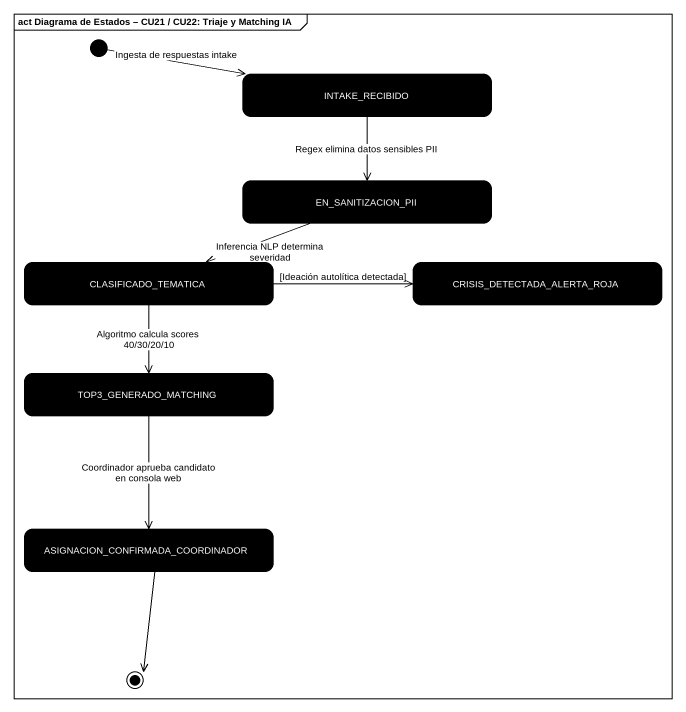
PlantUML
@startuml
mainframe act Diagrama de Estados – CU21 / CU22: Triaje y Matching IA
hide empty description
state INTAKE_RECIBIDO #000000
state EN_SANITIZACION_PII #000000
state CLASIFICADO_TEMATICA #000000
state CRISIS_DETECTADA_ALERTA_ROJA #000000
state TOP3_GENERADO_MATCHING #000000
state "ASIGNACION_CONFIRMADA_COORDINADOR" as ASIGNACION_CONFIRMADA #000000
[*] -right-> INTAKE_RECIBIDO : Ingesta de respuestas intake
INTAKE_RECIBIDO --> EN_SANITIZACION_PII : Regex elimina datos sensibles PII
EN_SANITIZACION_PII -left-> CLASIFICADO_TEMATICA : Inferencia NLP determina severidad
CLASIFICADO_TEMATICA -right-> CRISIS_DETECTADA_ALERTA_ROJA : [Ideación autolítica detectada]
CLASIFICADO_TEMATICA --> TOP3_GENERADO_MATCHING : Algoritmo calcula scores 40/30/20/10
TOP3_GENERADO_MATCHING --> ASIGNACION_CONFIRMADA : Coordinador aprueba candidato en consola web
ASIGNACION_CONFIRMADA --> [*]
@enduml
